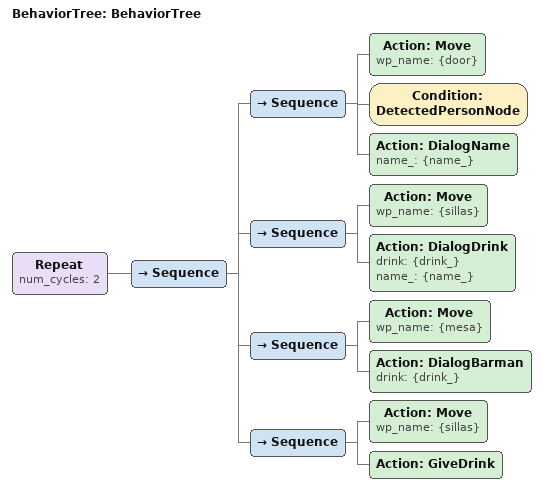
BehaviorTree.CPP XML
<?xml version="1.0"?>
<root main_tree_to_execute="BehaviorTree">
    <BehaviorTree ID="BehaviorTree">
        <Repeat num_cycles="2">
            <Sequence>
                <Sequence>
                    <Action ID="Move" wp_name="{door}"/>
                    <Condition ID="DetectedPersonNode"/>
                    <Action ID="DialogName" name_="{name_}"/>
                </Sequence>
                <Sequence>
                    <Action ID="Move" wp_name="{sillas}"/>
                    <Action ID="DialogDrink" drink="{drink_}" name_="{name_}"/>
                </Sequence>
                <Sequence>
                    <Action ID="Move" wp_name="{mesa}"/>
                    <Action ID="DialogBarman" drink="{drink_}"/>
                </Sequence>
                <Sequence>
                    <Action ID="Move" wp_name="{sillas}"/>
                    <Action ID="GiveDrink"/>
                </Sequence>
            </Sequence>
        </Repeat>
    </BehaviorTree>
</root>
